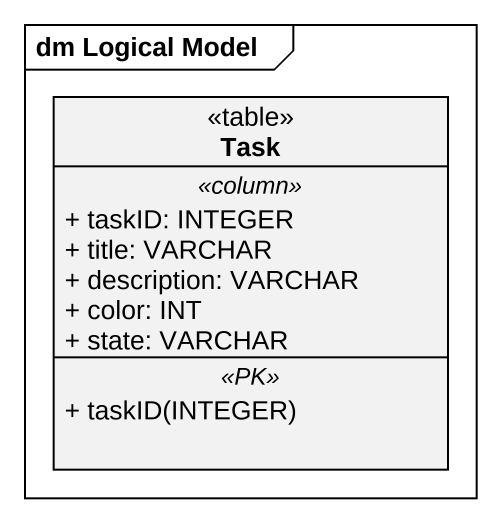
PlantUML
@startuml
mainframe dm Logical Model
hide circle
hide empty members
skinparam classAttributeIconSize 0
class Task <<table>> {
  .. <<column>> ..
  + taskID: INTEGER
  + title: VARCHAR
  + description: VARCHAR
  + color: INT
  + state: VARCHAR
  .. <<PK>> ..
  + taskID(INTEGER)
}
@enduml
